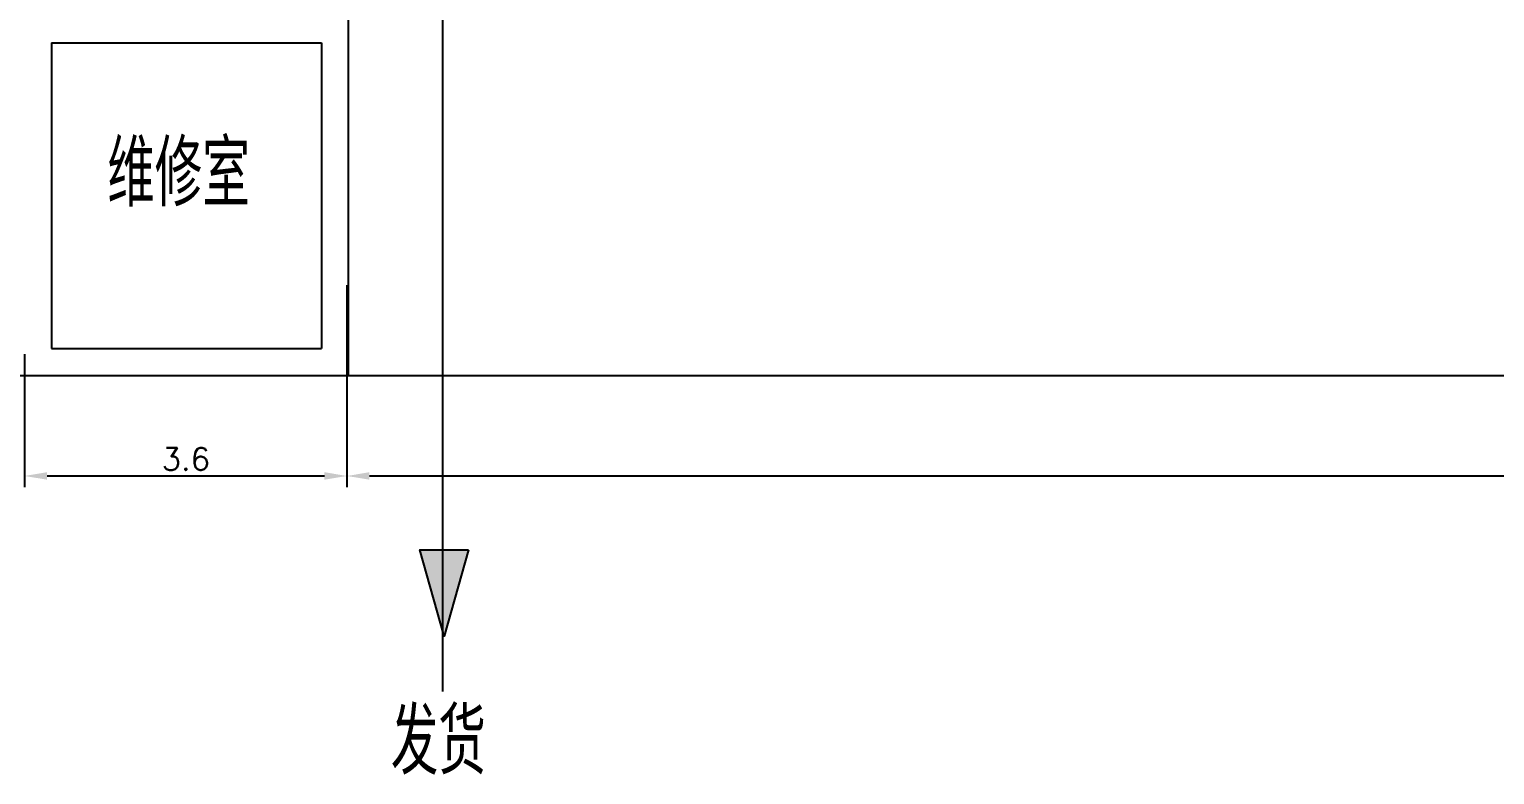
# Model space of a CAD drawing. Header units: millimetres. Extents: x 185 to 927, y 113 to 527.
# Drawn here: x 450.5 to 613.5, y 155.6 to 238.5 of the extents above; entities that cross this region are included whole.
import ezdxf

# ---------------------------------------------------------------- set-up
doc = ezdxf.new("R2010")
doc.units = ezdxf.units.MM
doc.layers.add('图层2', color=2, linetype='Continuous')
doc.styles.get("Standard").update_dxf_attribs({"font": 'txt', "bigfont": 'gbcbig.shx'})
doc.dimstyles.new('ISO-25', dxfattribs={"dimtxt": 2.5, "dimasz": 2.5, "dimexe": 1.25, "dimexo": 0.625, "dimtad": 1, "dimtxsty": 'Standard', "dimcen": 2.5, "dimadec": 0, "dimazin": 0, "dimtfac": 1, "dimtmove": 0, "dimatfit": 3, "dimfxl": 1, "dimarcsym": 0})

# ---------------------------------------------------------------- blocks, each defined once
blk = doc.blocks.new('*D27')
at = {"layer": 'Defpoints', "color": 0}
for p in [(485.85, 210.68), (450, 203), (485.85, 188.82)]:
    blk.add_point(p, dxfattribs=at)
at = {"layer": '图层2', "color": 0, "lineweight": -2}
for p, q in [((485.85, 210.05), (485.85, 187.57)), ((450, 202.38), (450, 187.57)), ((452.5, 188.82), (483.35, 188.82))]:
    blk.add_line(p, q, dxfattribs=at)
at = {"layer": '图层2', "color": 0}
for points in [[(452.5, 189.24), (452.5, 188.41), (450, 188.82)], [(483.35, 189.24), (483.35, 188.41), (485.85, 188.82)]]:
    blk.add_solid(points, dxfattribs=at)
at = {"layer": '图层2', "color": 0, "insert": (467.93, 190.7), "char_height": 2.5, "attachment_point": 5}
blk.add_mtext('3.6', dxfattribs=at)
blk = doc.blocks.new('*D28')
at = {"layer": 'Defpoints', "color": 0}
for p in [(485.85, 210.68), (849.99, 200.01), (849.99, 188.82)]:
    blk.add_point(p, dxfattribs=at)
at = {"layer": '图层2', "color": 0, "lineweight": -2}
for p, q in [((485.85, 210.05), (485.85, 187.57)), ((849.99, 199.39), (849.99, 187.57)), ((488.35, 188.82), (847.49, 188.82))]:
    blk.add_line(p, q, dxfattribs=at)
at = {"layer": '图层2', "color": 0}
for points in [[(488.35, 189.24), (488.35, 188.41), (485.85, 188.82)], [(847.49, 189.24), (847.49, 188.41), (849.99, 188.82)]]:
    blk.add_solid(points, dxfattribs=at)
at = {"layer": '图层2', "color": 0, "insert": (667.92, 190.7), "char_height": 2.5, "attachment_point": 5}
blk.add_mtext('36.4', dxfattribs=at)

msp = doc.modelspace()

# ---------------------------------------------------------------- hatches: boundary and pattern name
at = {"layer": '图层2'}
h = msp.add_hatch(color=256, dxfattribs=at)
h.set_gradient(color1=(33, 241, 14), one_color=1, tint=1)
h.paths.add_polyline_path([(499.375, 180.619), (496.664, 171.004), (493.953, 180.619)])

# ---------------------------------------------------------------- linework, layer by layer
at = {"color": 3}
msp.add_line((496.467, 378.896), (496.467, 164.85), dxfattribs=at)
for p, q in [((486, 240), (486, 200)), ((453, 237), (453, 203)), ((453, 237), (483, 237)), ((483, 237), (483, 203)), ((453, 203), (483, 203)), ((200, 200), (900, 200))]:
    msp.add_line(p, q)
at = {"layer": '图层2'}
msp.add_lwpolyline([(499.375, 180.619), (496.664, 171.004), (493.953, 180.619)], close=True, dxfattribs=at)

# ---------------------------------------------------------------- texts
at = {"char_height": 7.3352, "width": 38.46154, "attachment_point": 1}
for s, insert in [('维修室', (459.201, 226.128)), ('发货', (490.724, 162.959))]:
    msp.add_mtext(s, dxfattribs=dict(at, insert=insert))

# ---------------------------------------------------------------- dimensions: what is measured, and where the dimension line sits
at = {"layer": '图层2'}
for base, p1, p2, text, picture, middle in [((485.851, 188.824), (450, 203), (485.851, 210.676), '3.6', '*D27', (467.925, 190.699)), ((849.988, 188.824), (485.851, 210.676), (849.988, 200.01), '36.4', '*D28', (667.919, 190.699))]:
    dim = msp.add_linear_dim(base=base, p1=p1, p2=p2, text=text, dimstyle='ISO-25', override={"dimtmove": 1}, dxfattribs=at)
    dim.commit()
    dim.dimension.update_dxf_attribs({"geometry": picture, "text_midpoint": middle})

doc.saveas('drawing.dxf')
